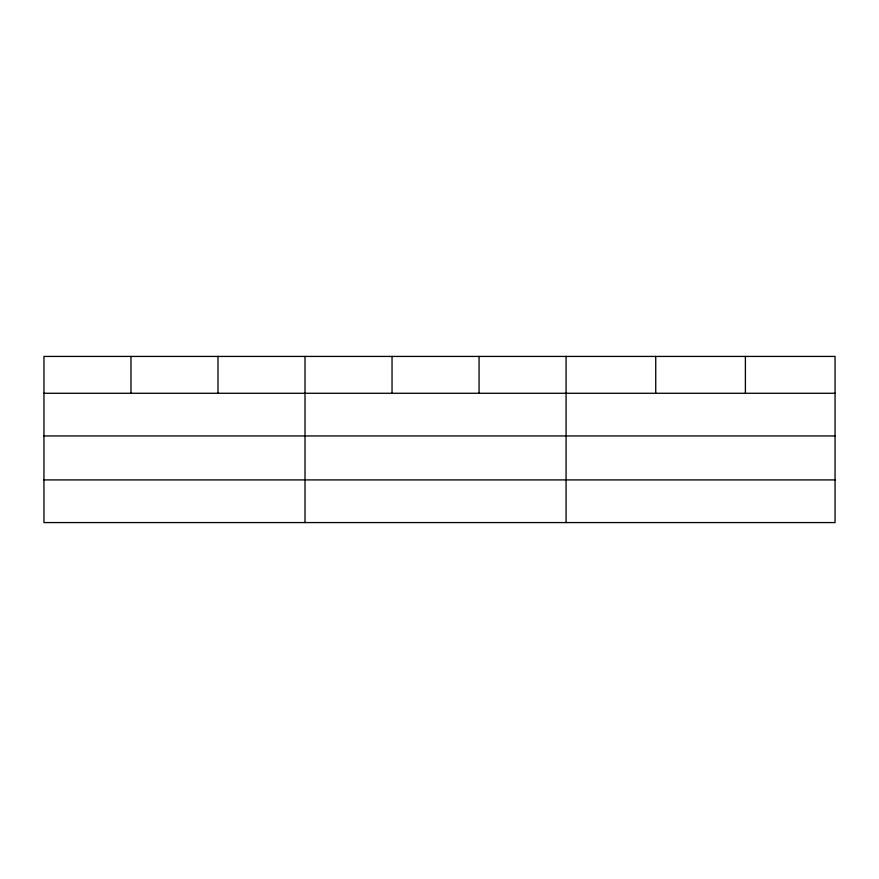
<?xml version="1.0" encoding="UTF-8"?>
<svg xmlns="http://www.w3.org/2000/svg" width="879" height="879" viewBox="0 0 879 879"><rect width="100%" height="100%" fill="white"/><g stroke="black" fill="none" stroke-linecap="round" stroke-linejoin="round"><path stroke-width="1.32" d="M835.05 435.94L835.05 356.424L43.95 356.424L43.95 522.576L835.05 522.576L835.05 435.94L43.95 435.94M43.95 393.276L835.05 393.276M43.95 479.912L835.05 479.912M745.392 356.424L745.392 393.276M655.734 356.424L655.734 393.276M566.076 356.424L566.076 522.576M479.055 356.424L479.055 393.276M392.034 356.424L392.034 393.276M305.013 356.424L305.013 522.576M217.992 356.424L217.992 393.276M130.971 356.424L130.971 393.276"/></g></svg>
